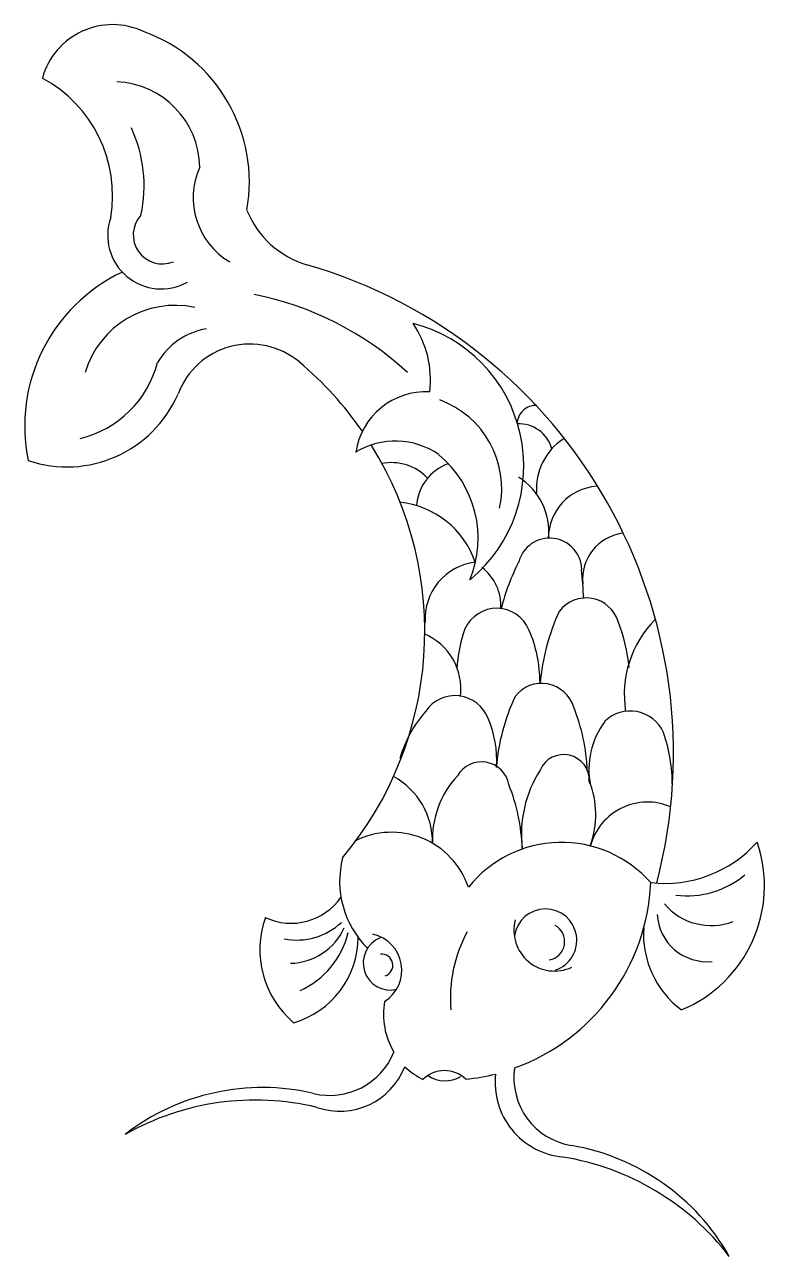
# Model space of a CAD drawing. Extents: x 0.29 to 0.99, y -0.53 to 0.63.
import ezdxf

# ---------------------------------------------------------------- set-up
doc = ezdxf.new("R2010")
doc.units = 0
doc.header["$LTSCALE"] = 0.000394
doc.layers.get('0').update_dxf_attribs({"linetype": 'CONTINUOUS'})

msp = doc.modelspace()

# ---------------------------------------------------------------- linework, layer by layer
at = {"color": 1, "linetype": 'BYBLOCK'}
for centre, radius, start, end in [((0.3775, 0.5661), 0.0686, 64.836, 164.6002), ((0.3556, 0.4863), 0.1508, 349.8848, 70.2143), ((0.2521, 0.4737), 0.1254, 350.4841, 61.8304), ((0.3781, 0.4993), 0.0816, 0.7341, 87.6053), ((0.277, 0.4828), 0.1302, 347.8332, 24.789), ((0.5236, 0.4717), 0.0701, 155.8961, 239.5407), ((0.4234, 0.4363), 0.0505, 160.6035, 299.325), ((0.4245, 0.4368), 0.0275, 137.5339, 291.9511), ((0.5848, 0.4921), 0.0869, 201.8255, 253.8966), ((0.4264, -0.0518), 0.4796, 345.286, 73.7385), ((0.4554, 0.2564), 0.1607, 115.5361, 191.5407), ((0.4527, 0.0874), 0.2989, 47.2621, 78.7923), ((0.4366, 0.2815), 0.0888, 78.0641, 163.2305), ((0.4769, 0.283), 0.0661, 99.5346, 149.6877), ((0.5845, 0.3006), 0.0926, 352.7206, 34.622), ((0.6265, 0.219), 0.1385, 309.7247, 75.6899), ((0.507, 0.2615), 0.0724, 50.0198, 159.5062), ((0.3239, 0.3415), 0.0992, 283.4624, 345.3195), ((0.3396, 0.0627), 0.3323, 34.6624, 49.924), ((0.3346, 0.3322), 0.114, 251.2373, 336.5429), ((0.6728, 0.2221), 0.0668, 86.8922, 171.6506), ((0.6555, 0.1979), 0.0887, 348.0018, 69.8849), ((0.7765, 0.2583), 0.0178, 87.5795, 178.7253), ((0.7603, 0.2265), 0.0323, 15.7026, 92.7484), ((0.8331, 0.1975), 0.0562, 123.3815, 184.1839), ((0.34, 0.0631), 0.3317, 320.0573, 31.8965), ((0.6441, 0.1707), 0.0718, 55.3346, 121.5267), ((0.6402, 0.1749), 0.0473, 43.6954, 101.4686), ((0.7092, 0.1785), 0.0454, 110.1892, 175.9561), ((0.6199, 0.1509), 0.1021, 337.4044, 50.4564), ((0.7283, 0.1573), 0.0603, 354.159, 58.1496), ((0.8373, 0.151), 0.0491, 94.5676, 179.8613), ((0.6397, 0.1011), 0.0842, 18.9312, 84.3217), ((0.7894, 0.1209), 0.0302, 1.0482, 165.1883), ((0.8642, 0.1124), 0.0438, 98.1559, 185.5841), ((0.7254, 0.0754), 0.0533, 96.5403, 183.9144), ((0.9476, 0.0332), 0.2103, 153.0193, 165.7209), ((0.6991, 0.0878), 0.0443, 355.7961, 53.6585), ((-3.9712, -0.2537), 4.8054, 4.1537, 4.4783), ((0.7191, 0.1077), 0.0063, 129.9818, 140.0182), ((0.8237, 0.0633), 0.0315, 16.9077, 142.6878), ((0.7395, 0.0521), 0.0329, 22.6622, 155.5333), ((0.9811, -0.0028), 0.2014, 154.9478, 175.1553), ((0.7139, 0.0162), 0.1509, 4.955, 21.9061), ((0.9599, 0.0039), 0.1002, 135.1517, 189.2105), ((0.6497, 0.0092), 0.056, 352.6313, 67.6514), ((0.8368, 0.0205), 0.1351, 160.4388, 176.9413), ((0.658, 0.0153), 0.1223, 359.88, 23.858), ((0.7819, -0.0172), 0.0315, 16.9077, 142.6878), ((0.7002, -0.0306), 0.0334, 20.6312, 145.6053), ((0.9285, -0.0794), 0.1899, 154.6476, 175.6517), ((0.6443, -0.0747), 0.1806, 2.1065, 21.6709), ((0.7602, -0.0885), 0.1164, 138.7808, 163.9982), ((0.6417, -0.0575), 0.0978, 356.1967, 23.2696), ((0.9025, -0.067), 0.0761, 143.2448, 191.1883), ((0.8654, -0.0461), 0.0344, 24.1746, 134.0154), ((0.7494, -0.0821), 0.1556, 0.0575, 18.7458), ((0.8026, -0.0769), 0.0242, 357.672, 156.7195), ((0.7252, -0.0858), 0.0262, 10.4462, 149.8222), ((0.8746, -0.1277), 0.1118, 147.3589, 186.8911), ((0.6079, -0.1355), 0.0711, 359.1319, 61.0483), ((0.7663, -0.1323), 0.0873, 136.9124, 182.8079), ((0.5831, -0.1477), 0.1806, 2.1065, 21.6709), ((0.7503, -0.1093), 0.0826, 339.6982, 22.312), ((0.8816, -0.1532), 0.0557, 66.6993, 165.1505), ((0.6405, -0.2024), 0.0765, 18.8671, 117.0444), ((0.8006, -0.2474), 0.112, 41.3874, 141.4974), ((0.8981, -0.0574), 0.1166, 263.4075, 318.1177), ((0.8653, -0.1763), 0.1265, 292.3729, 18.9211), ((0.6801, -0.1721), 0.0886, 165.4597, 225.3314), ((0.6901, -0.1647), 0.1948, 289.8803, 357.4865), ((0.9188, -0.1008), 0.085, 263.0052, 309.8534), ((0.5457, -0.1542), 0.0574, 244.9954, 325.3762), ((0.9418, -0.1557), 0.0581, 220.4706, 290.7667), ((0.6069, -0.2364), 0.0906, 160.5397, 229.45), ((0.794, -0.2183), 0.0383, 165.1636, 295.0827), ((0.7855, -0.2276), 0.0295, 288.0885, 171.7097), ((0.9378, -0.2006), 0.0472, 183.3519, 275.671), ((0.5514, -0.1669), 0.0605, 258.4853, 313.5637), ((0.5438, -0.192), 0.0573, 271.3476, 335.2731), ((0.5208, -0.201), 0.0812, 294.3473, 346.2022), ((0.8268, -0.2822), 0.131, 151.4711, 184.8002), ((0.786, -0.2289), 0.0175, 280.13, 60.9454), ((0.9673, -0.2217), 0.0895, 176.2975, 233.0393), ((0.5248, -0.2243), 0.0842, 285.9506, 359.8271), ((0.6392, -0.249), 0.0255, 111.9815, 283.4501), ((0.6154, -0.2558), 0.0347, 302.2632, 77.4853), ((0.631, -0.2512), 0.0106, 288.4085, 95.3689), ((0.7022, -0.2974), 0.0694, 169.8166, 210.8481), ((0.5821, -0.3083), 0.0654, 256.532, 337.7767), ((0.5916, -0.3228), 0.0658, 250.9503, 338.6662), ((0.7149, -0.2772), 0.0932, 228.2837, 241.1152), ((0.82, -0.3573), 0.0643, 171.5828, 261.1032), ((0.6903, -0.3793), 0.0289, 45.8559, 134.8117), ((0.6909, -0.3321), 0.0279, 235.1442, 301.9182), ((0.6855, -0.1339), 0.226, 276.3178, 283.5584), ((0.8084, -0.3616), 0.0704, 173.4573, 264.6771), ((0.5188, -0.5781), 0.2118, 76.8799, 127.6717), ((0.512, -0.6265), 0.2484, 76.4542, 119.5872), ((0.7744, -0.6297), 0.2118, 29.5233, 80.3151), ((0.7619, -0.6769), 0.2484, 37.6078, 80.7408)]:
    msp.add_arc(centre, radius, start, end, dxfattribs=at)

doc.saveas('drawing.dxf')
